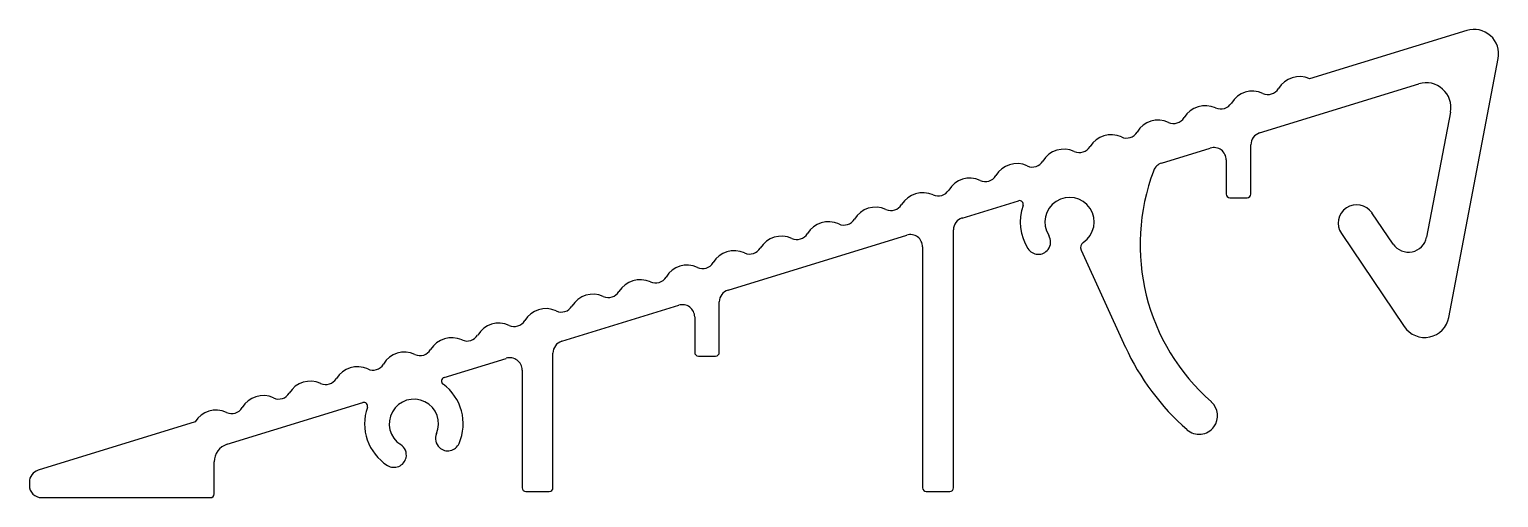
# Model space of a CAD drawing. Extents: x 958 to 1077, y 556 to 594.
import ezdxf

# ---------------------------------------------------------------- set-up
doc = ezdxf.new("R2010")
doc.units = 0
doc.layers.get('0').update_dxf_attribs({"linetype": 'CONTINUOUS'})

msp = doc.modelspace()

# ---------------------------------------------------------------- linework, layer by layer
for p, q in [((1074.48, 593.41), (1061.73, 589.49)), ((1073.03, 570.13), (1077.03, 591.13)), ((1057.66, 585.1), (1070.6, 589.08)), ((1073.15, 586.79), (1071.22, 576.64)), ((1049.71, 582.65), (1053.66, 583.87)), ((1056.96, 580.14), (1056.96, 584.14)), ((1054.96, 582.91), (1054.96, 580.14)), ((1033.53, 578.19), (1038.1, 579.6)), ((1055.26, 579.84), (1056.66, 579.84)), ((1068.5, 576.08), (1066.79, 578.61)), ((1032.82, 556.3), (1032.82, 577.24)), ((1014.53, 572.34), (1029.03, 576.81)), ((1064.31, 576.93), (1069.41, 569.38)), ((1030.32, 575.85), (1030.32, 556.3)), ((1043.19, 575.59), (1046.76, 567.75)), ((1013.82, 567.29), (1013.82, 571.39)), ((1001.03, 568.19), (1010.53, 571.11)), ((1011.82, 570.16), (1011.82, 567.29)), ((991.48, 565.25), (996.53, 566.8)), ((1000.32, 556.3), (1000.32, 567.23)), ((1012.12, 566.99), (1013.52, 566.99)), ((997.82, 565.85), (997.82, 556.3)), ((973.88, 559.83), (984.88, 563.22)), ((971.28, 561.64), (958.53, 557.72)), ((972.82, 555.8), (972.82, 558.4)), ((957.82, 556.76), (957.82, 556.5)), ((998.12, 556), (1000.02, 556)), ((1030.62, 556), (1032.52, 556)), ((958.82, 555.5), (972.52, 555.5))]:
    msp.add_line(p, q)
for centre, radius, start, end in [((1075.07, 591.5), 2, 349.2157, 107.1106), ((1060.91, 587.67), 2, 65.701, 148.9209), ((1071.19, 587.17), 2, 349.2157, 107.1106), ((1057.09, 586.49), 2, 65.3003, 148.9209), ((1058.34, 589.22), 1, 245.3003, 328.9209), ((1053.26, 585.31), 2, 65.3003, 148.9209), ((1054.52, 588.04), 1, 245.3003, 328.9209), ((1049.44, 584.14), 2, 65.3003, 148.9209), ((1050.69, 586.86), 1, 245.3003, 328.9209), ((1045.62, 582.96), 2, 65.3003, 148.9209), ((1046.87, 585.68), 1, 245.3003, 328.9209), ((1057.96, 584.14), 1, 107.1106, 180), ((1041.79, 581.78), 2, 65.3003, 148.9209), ((1043.05, 584.51), 1, 245.3003, 328.9209), ((1053.96, 582.91), 1, 0, 107.1106), ((1037.97, 580.61), 2, 65.3003, 148.9209), ((1039.23, 583.33), 1, 245.3003, 328.9209), ((1064.92, 576.03), 16.95, 159.2065, 228.7925), ((1050, 581.69), 1, 107.1106, 159.2065), ((1034.15, 579.43), 2, 65.3003, 148.9209), ((1035.4, 582.15), 1, 245.3003, 328.9209), ((1030.33, 578.25), 2, 65.3003, 148.9209), ((1031.58, 580.98), 1, 245.3003, 328.9209), ((1038.19, 579.31), 0.3, 340.4534, 107.1106), ((1042.24, 577.87), 2, 304.0934, 212.6394), ((1055.26, 580.14), 0.3, 180, 270), ((1056.66, 580.14), 0.3, 270, 0), ((1026.5, 577.07), 2, 65.3003, 148.9209), ((1027.76, 579.8), 1, 245.3003, 328.9209), ((1042.24, 577.87), 4, 160.4534, 212.6394), ((1065.55, 577.77), 1.5, 124.0519, 214.0519), ((1065.55, 577.77), 1.5, 34.0519, 124.0519), ((1022.68, 575.9), 2, 65.3003, 148.9209), ((1023.93, 578.62), 1, 245.3003, 328.9209), ((1033.82, 577.24), 1, 107.1106, 180), ((1018.86, 574.72), 2, 65.3003, 148.9209), ((1020.11, 577.45), 1, 245.3003, 328.9209), ((1029.32, 575.85), 1, 0, 107.1106), ((1039.71, 576.25), 1, 322.1106, 32.6394), ((1043.64, 575.8), 0.5, 124.0934, 204.5021), ((1069.75, 576.92), 1.5, 214.0519, 349.2157), ((1015.03, 573.54), 2, 65.3003, 148.9209), ((1016.29, 576.27), 1, 245.3003, 328.9209), ((1039.71, 576.25), 1, 212.6394, 322.1106), ((1011.21, 572.37), 2, 65.3003, 148.9209), ((1012.46, 575.09), 1, 245.3003, 328.9209), ((1007.39, 571.19), 2, 65.3003, 148.9209), ((1008.64, 573.92), 1, 245.3003, 328.9209), ((1003.57, 570.01), 2, 65.3003, 148.9209), ((1004.82, 572.74), 1, 245.3003, 328.9209), ((1014.82, 571.39), 1, 107.1106, 180), ((999.74, 568.84), 2, 65.3003, 148.9209), ((1001, 571.56), 1, 245.3003, 328.9209), ((1010.82, 570.16), 1, 0, 107.1106), ((1071.07, 570.5), 2, 214.0519, 349.2157), ((995.92, 567.66), 2, 65.3003, 148.9209), ((997.17, 570.39), 1, 245.3003, 328.9209), ((992.1, 566.48), 2, 65.3003, 148.9209), ((993.35, 569.21), 1, 245.3003, 328.9209), ((1001.32, 567.23), 1, 107.1106, 180), ((1064.92, 576.03), 19.95, 204.5021, 228.7925), ((988.27, 565.31), 2, 65.3003, 148.9209), ((989.53, 568.03), 1, 245.3003, 328.9209), ((996.82, 565.85), 1, 0, 107.1106), ((1012.12, 567.29), 0.3, 180, 270), ((1013.52, 567.29), 0.3, 270, 0), ((984.45, 564.13), 2, 65.3003, 148.9209), ((985.7, 566.85), 1, 245.3003, 328.9209), ((991.57, 564.96), 0.3, 107.1106, 233.7679), ((980.63, 562.95), 2, 65.3003, 148.9209), ((981.88, 565.68), 1, 245.3003, 328.9209), ((989.03, 561.49), 4, 336.5818, 53.7679), ((976.8, 561.78), 2, 65.3003, 148.9209), ((978.06, 564.5), 1, 245.3003, 328.9209), ((984.97, 562.93), 0.3, 340.4534, 107.1106), ((989.03, 561.49), 2, 336.5818, 237.6394), ((1052.76, 562.14), 1.5, 323.4546, 48.7925), ((972.98, 560.6), 2, 65.3003, 148.5202), ((974.24, 563.32), 1, 245.3003, 328.9209), ((989.03, 561.49), 4, 160.4534, 237.6394), ((991.78, 560.3), 1, 156.5818, 227.1106), ((1052.76, 562.14), 1.5, 228.7925, 323.4546), ((974.32, 558.4), 1.5, 107.1106, 180), ((987.42, 558.96), 1, 347.1106, 57.6394), ((991.78, 560.3), 1, 227.1106, 336.5818), ((987.42, 558.96), 1, 237.6394, 347.1106), ((958.82, 556.76), 1, 107.1106, 180), ((958.82, 556.5), 1, 180, 270), ((972.52, 555.8), 0.3, 270, 0), ((998.12, 556.3), 0.3, 180, 270), ((1000.02, 556.3), 0.3, 270, 0), ((1030.62, 556.3), 0.3, 180, 270), ((1032.52, 556.3), 0.3, 270, 0)]:
    msp.add_arc(centre, radius, start, end)

doc.saveas('drawing.dxf')
